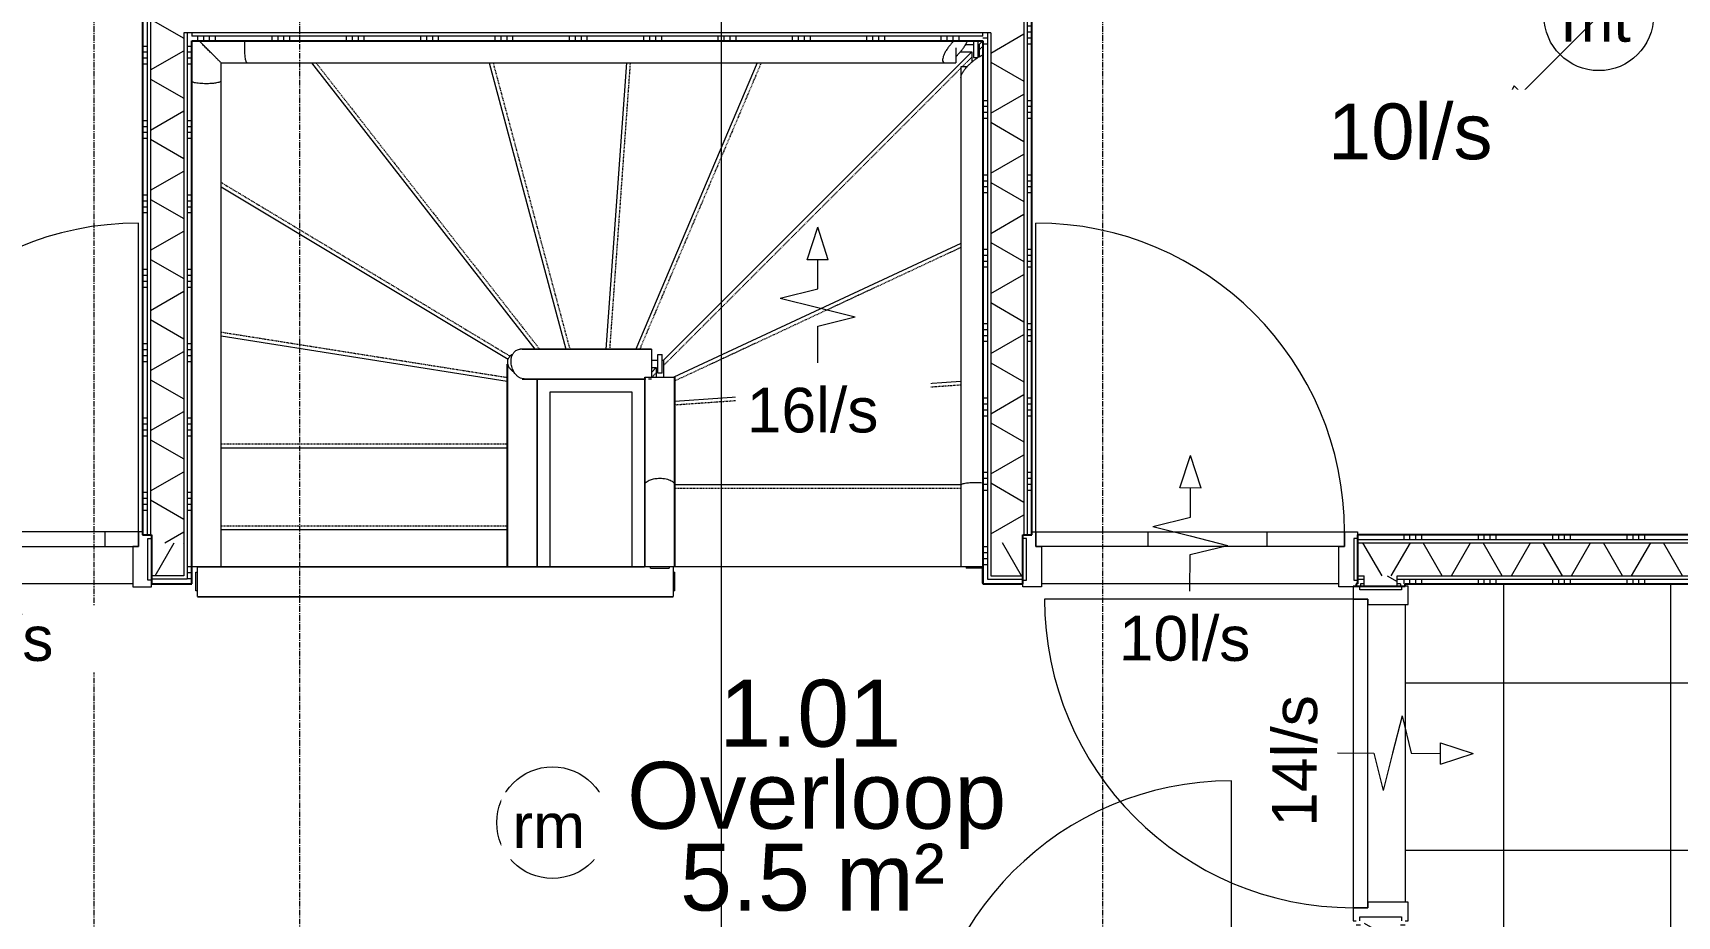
# Model space of a CAD drawing. Header units: millimetres. Extents: x -7971 to 7092, y -1127 to 14057.
# Drawn here: x -1784 to 2639, y 6257 to 8632 of the extents above; entities that cross this region are included whole.
import ezdxf

# ---------------------------------------------------------------- set-up
doc = ezdxf.new("R2010")
doc.units = ezdxf.units.MM
doc.linetypes.add('grid', pattern=[24, 15, -3, 3, -3])
doc.linetypes.add('Overhead', pattern=[3.96875, 2.38125, -1.5875])
for name, color, linetype, lineweight in [('A-ANNO-NOTE', 131, 'Continuous', 9), ('A-AREA-IDEN', 2, 'Continuous', 9), ('A-DOOR', 31, 'Continuous', 9), ('A-FLOR', 192, 'Continuous', 9), ('A-FLOR-HRAL', 11, 'Continuous', 9), ('A-FLOR-PATT', 8, 'Continuous', 9), ('A-WALL', 113, 'Continuous', 9), ('A-WALL-PATT', 111, 'Continuous', 25), ('G-ANNO-SYMB', 111, 'Continuous', 9), ('I-WALL', 2, 'Continuous', 9), ('S-GRID', 1, 'Continuous', 9), ('S-STRS', 31, 'Continuous', 9)]:
    doc.layers.add(name, color=color, linetype=linetype, lineweight=lineweight)
doc.styles.add('Arial_2', font='arial.ttf', dxfattribs={"height": 180})
doc.styles.add('Arial_3', font='arial.ttf', dxfattribs={"height": 120})
doc.styles.add('Arial_4', font='arial.ttf', dxfattribs={"height": 1.2})
doc.styles.add('Arial_5', font='arial.ttf', dxfattribs={"height": 150})
pattern_1 = [(90, (2504.24, 7150.87), (-200, 4e-13), []), (90, (2520.24, 7150.87), (-200, 4e-13), []), (90, (2536.24, 7150.87), (-200, 4e-13), []), (90, (2552.24, 7150.87), (-200, 4e-13), [])]
pattern_2 = [(360, (771.24, 9050.82), (4e-13, 200), []), (360, (771.24, 9034.82), (4e-13, 200), []), (360, (771.24, 9018.82), (4e-13, 200), []), (360, (771.24, 9002.82), (4e-13, 200), [])]
pattern_3 = [(360, (-1488.76, 8196.9), (5e-13, 200), []), (360, (-1488.76, 8180.9), (5e-13, 200), []), (360, (-1488.76, 8164.9), (5e-13, 200), []), (360, (-1488.76, 8148.9), (5e-13, 200), [])]
pattern_4 = [(360, (1775.24, 4633.88), (4e-13, 200), []), (360, (1775.24, 4617.88), (4e-13, 200), []), (360, (1775.24, 4601.88), (4e-13, 200), []), (360, (1775.24, 4585.88), (4e-13, 200), [])]

# ---------------------------------------------------------------- blocks, each defined once
blk = doc.blocks.new('32_EA_binnenkozijn_hardhout_deurzonderbovenlicht - 900x2730-1443314-1ste verdieping')
at = {"layer": 'A-DOOR'}
h = blk.add_hatch(dxfattribs=at)
h.set_pattern_fill('FP_27', color=256, style=0, pattern_type=2)
h.set_pattern_definition([(90, (1929.76, -7216.88), (-320, 2e-14), [])])
h.paths.add_polyline_path([(430, 34), (430, 74), (-400, 74), (-400, 34), (325.5, 34)])
blk.add_line((430, 74), (430, 904), dxfattribs=at)
at = {"layer": 'A-DOOR', "lineweight": 18}
for p, q in [((-400, 74), (-435, 74)), ((-435, 74), (-435, 66)), ((-435, 56), (-425, 56)), ((-425, 56), (-425, -56)), ((430, 74), (-400, 74)), ((-400, 74), (-400, 34)), ((-400, 34), (-400, 74)), ((430, 34), (430, 74)), ((441, 74), (430, 74)), ((430, 74), (430, 34)), ((455, -56), (455, 56)), ((455, 56), (465, 56)), ((-400, 34), (430, 34)), ((-385, 34), (-400, 34)), ((-385, -74), (-385, 34)), ((430, 34), (415, 34)), ((415, 34), (415, -74)), ((-425, -56), (-435, -56)), ((-435, -66), (-435, -74)), ((-435, -74), (-385, -74)), ((415, -74), (465, -74)), ((465, -56), (455, -56)), ((465, -74), (465, -66))]:
    blk.add_line(p, q, dxfattribs=at)
at = {"layer": 'A-DOOR'}
blk.add_arc((430, 74), 830, 90, 180, dxfattribs=at)
blk = doc.blocks.new('32_EA_binnenkozijn_hardhout_deurzonderbovenlicht - 900x2730-V1-1ste verdieping')
at = {"layer": 'A-DOOR'}
h = blk.add_hatch(dxfattribs=at)
h.set_pattern_fill('FP_29', color=256, style=0, pattern_type=2)
h.set_pattern_definition([(270, (1344.24, 7216.88), (320, 2e-14), [])])
h.paths.add_polyline_path([(430, -34), (-400, -34), (-400, -74), (430, -74)])
at = {"layer": 'A-DOOR', "lineweight": 18}
for p, q in [((-435, 72), (-435, 74)), ((-435, 74), (-385, 74)), ((-425, 56), (-435, 56)), ((-425, -56), (-425, 56)), ((-385, 74), (-385, -34)), ((415, -34), (415, 74)), ((415, 74), (465, 74)), ((455, 56), (455, -56)), ((465, 56), (455, 56)), ((465, 74), (465, 66)), ((-400, -34), (430, -34)), ((-400, -74), (-400, -34)), ((-400, -34), (-400, -74)), ((-385, -34), (-400, -34)), ((430, -34), (415, -34)), ((430, -34), (430, -74)), ((430, -74), (430, -34)), ((-435, -56), (-425, -56)), ((-435, -74), (-435, -66)), ((-400, -74), (-435, -74)), ((430, -74), (-400, -74)), ((441, -74), (430, -74)), ((455, -56), (465, -56))]:
    blk.add_line(p, q, dxfattribs=at)
at = {"layer": 'A-DOOR'}
blk.add_line((430, -74), (430, -904), dxfattribs=at)
blk.add_arc((430, -74), 830, 180, 270, dxfattribs=at)
blk = doc.blocks.new('32_EA_binnenkozijn_hardhout_deurzonderbovenlicht - 900x2730-V2-1ste verdieping')
at = {"layer": 'A-DOOR'}
blk.add_line((430, 74), (430, 904), dxfattribs=at)
at = {"layer": 'A-DOOR', "lineweight": 18}
for p, q in [((-400, 74), (-435, 74)), ((-435, 74), (-435, 66)), ((-435, 56), (-425, 56)), ((-425, 56), (-425, -56)), ((430, 74), (-400, 74)), ((-400, 74), (-400, 34)), ((-400, 34), (-400, 74)), ((430, 34), (430, 74)), ((465, 74), (430, 74)), ((430, 74), (430, 34)), ((455, -56), (455, 56)), ((455, 56), (465, 56)), ((465, 66), (465, 74)), ((-400, 34), (430, 34)), ((-385, 34), (-400, 34)), ((-385, -74), (-385, 34)), ((430, 34), (415, 34)), ((415, 34), (415, -74)), ((-425, -56), (-435, -56)), ((-435, -66), (-435, -74)), ((-435, -74), (-385, -74)), ((415, -74), (465, -74)), ((465, -56), (455, -56)), ((465, -74), (465, -66))]:
    blk.add_line(p, q, dxfattribs=at)
at = {"layer": 'A-DOOR'}
blk.add_arc((430, 74), 830, 90, 180, dxfattribs=at)
blk = doc.blocks.new('32_EA_binnenkozijn_hardhout_deurzonderbovenlicht - 900x2730-V3-1ste verdieping')
at = {"layer": 'A-DOOR'}
h = blk.add_hatch(dxfattribs=at)
h.set_pattern_fill('FP_30', color=256, style=0, pattern_type=2)
h.set_pattern_definition([(90, (-1010.24, -5716.88), (-320, 2e-14), [])])
h.paths.add_polyline_path([(430, 34), (430, 74), (-400, 74), (-400, 34), (-32.9, 34)])
blk.add_line((430, 74), (430, 904), dxfattribs=at)
at = {"layer": 'A-DOOR', "lineweight": 18}
for p, q in [((-400, 74), (-435, 74)), ((-435, 74), (-435, 66)), ((-435, 56), (-425, 56)), ((-425, 56), (-425, -56)), ((430, 74), (-400, 74)), ((-400, 74), (-400, 34)), ((-400, 34), (-400, 74)), ((430, 34), (430, 74)), ((465, 74), (430, 74)), ((430, 74), (430, 34)), ((455, -56), (455, 56)), ((455, 56), (465, 56)), ((465, 66), (465, 74)), ((-400, 34), (430, 34)), ((-385, 34), (-400, 34)), ((-385, -74), (-385, 34)), ((430, 34), (415, 34)), ((415, 34), (415, -74)), ((-425, -56), (-435, -56)), ((-435, -74), (-385, -74)), ((415, -74), (465, -74)), ((465, -56), (455, -56)), ((465, -74), (465, -66))]:
    blk.add_line(p, q, dxfattribs=at)
at = {"layer": 'A-DOOR'}
blk.add_arc((430, 74), 830, 90, 180, dxfattribs=at)
blk = doc.blocks.new('Railing - 50 x 12mm-673301-1ste verdieping')
at = {"layer": 'A-FLOR-HRAL'}
for p, q in [((-25, -6), (-25, -2)), ((-25, -6), (25, -6)), ((25, -2), (25, -6))]:
    blk.add_line(p, q, dxfattribs=at)
blk = doc.blocks.new('Railing - 50 x 12mm-673305-1ste verdieping')
at = {"layer": 'A-FLOR-HRAL'}
for p, q in [((-25, -6), (-25, 6)), ((-25, 6), (25, 6)), ((25, 6), (25, -6)), ((-25, -6), (25, -6))]:
    blk.add_line(p, q, dxfattribs=at)
blk = doc.blocks.new('Railing - Railing-654633-1ste verdieping')
at = {"layer": 'A-FLOR-HRAL'}
for p, q in [((-120.2, 7752.3), (-103.4, 7752.3)), ((-120.2, 7752.3), (-103.4, 7752.3)), ((-91.4, 7752.3), (-87.4, 7752.3)), ((-91.4, 7752.3), (-87.4, 7752.3)), ((-87.4, 7752.3), (-87.4, 7706.4)), ((-120.2, 7732.3), (-107.4, 7732.3)), ((-120.2, 7732.3), (-107.4, 7732.3)), ((-107.4, 7732.3), (-107.4, 7706.4))]:
    blk.add_line(p, q, dxfattribs=at)
at = {"rotation": 90}
blk.add_blockref('Railing - 50 x 12mm-673305-1ste verdieping', (-97.4, 7742.3), dxfattribs=at)
blk.add_blockref('Railing - 50 x 12mm-673301-1ste verdieping', (-97.4, 7198.9))
blk = doc.blocks.new('Railing - 50 x 12mm-V7-1ste verdieping')
at = {"layer": 'A-FLOR-HRAL'}
for p in [(-19.4, -6), (25, -2)]:
    blk.add_line(p, (25, -6), dxfattribs=at)
blk = doc.blocks.new('Railing - 50 x 12mm-673310-1ste verdieping')
at = {"layer": 'A-FLOR-HRAL'}
for p, q in [((-19.4, 6), (25, 6)), ((25, 6), (25, -6)), ((-19.4, -6), (25, -6))]:
    blk.add_line(p, q, dxfattribs=at)
blk = doc.blocks.new('Railing - Railing-654637-1ste verdieping')
at = {"layer": 'A-FLOR-HRAL'}
for p, q in [((710.8, 8581.5), (741.8, 8581.5)), ((710.8, 8581.5), (741.8, 8581.5)), ((725.4, 8601.5), (745.8, 8601.5)), ((725.4, 8601.5), (745.8, 8601.5)), ((741.8, 8581.5), (741.8, 8553.8)), ((757.8, 8601.5), (761.8, 8601.5)), ((757.8, 8601.5), (761.8, 8601.5)), ((761.8, 8601.5), (761.8, 8568.3))]:
    blk.add_line(p, q, dxfattribs=at)
at = {"extrusion": (0, 0, -1), "zscale": -1, "rotation": 270}
blk.add_blockref('Railing - 50 x 12mm-673310-1ste verdieping', (-751.8, 8591.5), dxfattribs=at)
at = {"extrusion": (0, 0, -1), "zscale": -1}
blk.add_blockref('Railing - 50 x 12mm-V7-1ste verdieping', (-751.8, 7198.9), dxfattribs=at)
blk = doc.blocks.new('Top Rail Type - Top Rail_Internal_-654649-1ste verdieping')
at = {"layer": 'A-FLOR-HRAL'}
for p, q in [((-507.5, 7747.1), (-507.5, 7196.9)), ((-120.3, 7781.7), (-472.9, 7781.7)), ((-462.2, 7701.7), (-137.9, 7701.7)), ((-427.5, 7196.9), (-427.5, 7701.1)), ((-138, 7706.4), (-138, 7416.9)), ((-137.1, 7701.7), (-135.5, 7701.7)), ((-128, 7701.7), (-120.3, 7701.7)), ((-58, 7416.9), (-58, 7706.4)), ((-138, 7416.9), (-138, 7196.9)), ((-58, 7196.9), (-58, 7416.9))]:
    blk.add_line(p, q, dxfattribs=at)
at = {"layer": 'A-FLOR-HRAL', "flags": 128}
for points in [[(-98, 7196.9), (-106.9, 7196.9), (-115.3, 7196.9), (-122.9, 7196.9), (-129.2, 7196.9), (-134, 7196.9), (-137, 7196.9), (-138, 7196.9)], [(-58, 7196.9), (-59, 7196.9), (-61.9, 7196.9), (-66.7, 7196.9), (-73, 7196.9), (-80.6, 7196.9), (-89.1, 7196.9), (-98, 7196.9)]]:
    blk.add_lwpolyline(points, dxfattribs=at)
at = {"layer": 'A-FLOR-HRAL'}
for points, knots in [([(-493.6, 7767.7), (-495.5, 7766.8), (-500.4, 7763.7), (-504.9, 7758.2), (-507.2, 7752), (-507.5, 7748.8), (-507.5, 7747.1)], [0.4519335, 0.4519335, 0.4519335, 0.4519335, 0.5714286, 0.7857143, 0.8928571, 1, 1, 1, 1]), ([(-507.5, 7747.1), (-507.5, 7744.8), (-506.9, 7740.3), (-503.9, 7733.6), (-499.1, 7727.2), (-493.9, 7722.7), (-490.5, 7720.4), (-489.5, 7719.8)], [0, 0, 0, 0, 0.1428571, 0.2857143, 0.4285714, 0.5714286, 0.6309748, 0.6309748, 0.6309748, 0.6309748]), ([(-497.3, 7741.7), (-497.7, 7744.7), (-498, 7750.6), (-496.9, 7759.2), (-494.4, 7766.8), (-489.8, 7774.3), (-484.1, 7779), (-477.9, 7781.3), (-474.6, 7781.7), (-472.9, 7781.7)], [0, 0, 0, 0, 0.142857, 0.285714, 0.428571, 0.571429, 0.785714, 0.892857, 1, 1, 1, 1]), ([(-462.2, 7701.7), (-464.4, 7701.7), (-468.9, 7702.3), (-475.7, 7705.3), (-482, 7710.1), (-488.5, 7717.6), (-493.2, 7726.2), (-496.1, 7734.9), (-497, 7739.4), (-497.3, 7741.7)], [0, 0, 0, 0, 0.142857, 0.285714, 0.428571, 0.571429, 0.785714, 0.892857, 1, 1, 1, 1]), ([(-120.3, 7781.7), (-120.3, 7781.7), (-120.3, 7781.2), (-120.3, 7779.5), (-120.3, 7777.8), (-120.3, 7775.6), (-120.3, 7772.1), (-120.3, 7766.8), (-120.3, 7759.2), (-120.3, 7750.6), (-120.3, 7744.7), (-120.3, 7741.7)], [0, 0, 0, 0, 0.142857, 0.214286, 0.285714, 0.357143, 0.428571, 0.571429, 0.714286, 0.857143, 1, 1, 1, 1]), ([(-120.3, 7741.7), (-120.3, 7738.6), (-120.3, 7732.7), (-120.3, 7724.2), (-120.3, 7717.8), (-120.3, 7713.3), (-120.3, 7710.3), (-120.3, 7708), (-120.3, 7706.7), (-120.3, 7706.2)], [0, 0, 0, 0, 0.1428571, 0.2857143, 0.4285714, 0.5, 0.5714286, 0.6428571, 0.6923506, 0.6923506, 0.6923506, 0.6923506]), ([(-138, 7706.4), (-138, 7706.4), (-137.3, 7706.4), (-134.3, 7706.4), (-129.5, 7706.4), (-122.1, 7706.4), (-113.4, 7706.4), (-104.7, 7706.4), (-100.2, 7706.4), (-98, 7706.4)], [0, 0, 0, 0, 0.142857, 0.285714, 0.428571, 0.571429, 0.785714, 0.892857, 1, 1, 1, 1]), ([(-98, 7706.4), (-94.9, 7706.4), (-89, 7706.4), (-80.5, 7706.4), (-72.8, 7706.4), (-67.8, 7706.4), (-64.7, 7706.4), (-62.9, 7706.4), (-61.4, 7706.4), (-60.2, 7706.4), (-59.2, 7706.4), (-58.3, 7706.4), (-58, 7706.4), (-58, 7706.4)], [0, 0, 0, 0, 0.142857, 0.285714, 0.428571, 0.571429, 0.625, 0.678571, 0.732143, 0.785714, 0.839286, 0.892857, 1, 1, 1, 1]), ([(-138, 7416.9), (-138, 7418.2), (-137.3, 7420.9), (-134.3, 7424.7), (-129.5, 7428.1), (-122.1, 7431.4), (-111.4, 7434), (-102.5, 7434.7), (-98, 7434.7)], [0, 0, 0, 0, 0.142857, 0.285714, 0.428571, 0.571429, 0.785714, 1, 1, 1, 1]), ([(-98, 7434.7), (-92, 7434.7), (-83, 7433.8), (-72.8, 7430.9), (-67, 7428.3), (-63.4, 7426), (-61.4, 7424.2), (-58.9, 7421.4), (-58, 7418.9), (-58, 7416.9)], [0, 0, 0, 0, 0.285714, 0.428571, 0.571429, 0.678571, 0.732143, 0.785714, 1, 1, 1, 1])]:
    blk.add_open_spline(points, degree=3, knots=knots, dxfattribs=at)
blk = doc.blocks.new('Top Rail Type - Top Rail_Internal_-V8-1ste verdieping')
at = {"layer": 'A-FLOR-HRAL'}
for p, q in [((-508.2, 7196.9), (-508.2, 7741.7)), ((-467.5, 7782.3), (-467.5, 7781.1)), ((-467.5, 7782.3), (-120.3, 7782.3)), ((-120.3, 7782.3), (-120.3, 7780.7)), ((-467.5, 7701.6), (-467.5, 7701.1)), ((-467.5, 7701.1), (-138.6, 7701.1)), ((-426.9, 7196.9), (-426.9, 7701.1)), ((-138.6, 7706.4), (-138.6, 7416.9)), ((-57.4, 7706.4), (-59, 7706.4)), ((-57.4, 7706.4), (-57.4, 7416.9)), ((-138.6, 7416.9), (-138.6, 7196.9)), ((-57.4, 7416.9), (-57.4, 7196.9)), ((-57.4, 7196.9), (-59, 7196.9))]:
    blk.add_line(p, q, dxfattribs=at)
blk = doc.blocks.new('Top Rail Type - Top Rail_Internal_-654664-1ste verdieping')
at = {"layer": 'A-FLOR-HRAL'}
for p, q in [((-1278, 8503.2), (-1278, 8552.1)), ((-1278, 8552.1), (-1208, 8552.1)), ((-1208, 8552.1), (669.7, 8552.1)), ((-1278, 7196.9), (-1278, 8503.2)), ((712.5, 8512.6), (712.5, 7416.9)), ((712.5, 7416.9), (712.5, 7196.9))]:
    blk.add_line(p, q, dxfattribs=at)
at = {"layer": 'A-FLOR-HRAL', "flags": 128}
for points in [[(752.5, 7196.9), (743.6, 7196.9), (735.1, 7196.9), (727.5, 7196.9), (721.2, 7196.9), (716.4, 7196.9), (713.5, 7196.9), (712.5, 7196.9)], [(771.3, 7196.9), (769.8, 7196.9), (761.4, 7196.9), (752.5, 7196.9)]]:
    blk.add_lwpolyline(points, dxfattribs=at)
at = {"layer": 'A-FLOR-HRAL'}
for points, knots in [([(-1318, 8592.1), (-1321, 8595.1), (-1327, 8601), (-1333.2, 8607.3), (-1336.4, 8610.5), (-1336.9, 8611)], [0, 0, 0, 0, 0.1428571, 0.2857143, 0.3127518, 0.3127518, 0.3127518, 0.3127518]), ([(-1278, 8552.1), (-1278, 8552.1), (-1278.7, 8552.8), (-1281.2, 8555.2), (-1284.1, 8558.1), (-1286.7, 8560.7), (-1289.7, 8563.7), (-1293, 8567.1), (-1296.7, 8570.8), (-1301.9, 8576), (-1309, 8583.1), (-1315, 8589), (-1318, 8592.1)], [0, 0, 0, 0, 0.142857, 0.285714, 0.357143, 0.428571, 0.5, 0.571429, 0.642857, 0.714286, 0.857143, 1, 1, 1, 1]), ([(-1214.2, 8592.1), (-1214.2, 8598.1), (-1213.9, 8604.6), (-1213.5, 8610.5), (-1213.4, 8611)], [0, 0, 0, 0, 0.2857143, 0.3127518, 0.3127518, 0.3127518, 0.3127518]), ([(-1208, 8552.1), (-1208.5, 8552.1), (-1209.4, 8552.8), (-1211.1, 8556.7), (-1212.8, 8565.3), (-1213.9, 8578.6), (-1214.2, 8587.6), (-1214.2, 8592.1)], [0, 0, 0, 0, 0.142857, 0.285714, 0.571429, 0.785714, 1, 1, 1, 1]), ([(677.5, 8592.1), (675.3, 8589), (671.4, 8583.1), (666.8, 8574.6), (663.9, 8566.9), (662.4, 8559.5), (663.5, 8554.7), (666.4, 8552.5), (668.5, 8552.1), (669.7, 8552.1)], [0, 0, 0, 0, 0.142857, 0.285714, 0.428571, 0.571429, 0.785714, 0.892857, 1, 1, 1, 1]), ([(693.5, 8610.9), (691.6, 8609.1), (688.9, 8606.2), (685.3, 8602.1), (681.7, 8597.7), (679.1, 8594.4), (677.5, 8592.1)], [0.6872482, 0.6872482, 0.6872482, 0.6872482, 0.7857143, 0.8392857, 0.8928571, 1, 1, 1, 1]), ([(698.4, 8568.5), (699.9, 8569.9), (703.3, 8573.2), (707.7, 8577.8), (711.5, 8582.1), (715.1, 8586.4), (717.7, 8589.8), (719.3, 8592.1)], [0.5989533, 0.5989533, 0.5989533, 0.5989533, 0.6785714, 0.7857143, 0.8392857, 0.8928571, 1, 1, 1, 1]), ([(719.3, 8592.1), (721.5, 8595.1), (725.4, 8601), (728.7, 8607.3), (730.1, 8610.5), (730.3, 8611)], [0, 0, 0, 0, 0.1428571, 0.2857143, 0.3127518, 0.3127518, 0.3127518, 0.3127518]), ([(712.5, 8512.6), (712.5, 8514.2), (713.1, 8517.8), (716.1, 8524.4), (720.9, 8531.8), (726.8, 8539.1), (733, 8545.8), (738.1, 8550.6), (742.5, 8554.4), (746.8, 8558), (750.2, 8560.6), (752.5, 8562.2)], [0, 0, 0, 0, 0.142857, 0.285714, 0.428571, 0.571429, 0.678571, 0.785714, 0.839286, 0.892857, 1, 1, 1, 1]), ([(752.5, 8562.2), (755.5, 8564.4), (761.4, 8568.3), (767.6, 8571.6), (770.8, 8573.1), (771.3, 8573.3)], [0, 0, 0, 0, 0.1428571, 0.2857143, 0.3127518, 0.3127518, 0.3127518, 0.3127518]), ([(-1318, 8495.7), (-1324, 8495.7), (-1336, 8496.2), (-1349.1, 8498.2), (-1354.9, 8500.1), (-1356.5, 8501.2), (-1356.8, 8501.4)], [0, 0, 0, 0, 0.2857143, 0.5714286, 0.7857143, 0.8453712, 0.8453712, 0.8453712, 0.8453712]), ([(-1278, 8503.2), (-1278, 8502.6), (-1278.7, 8501.5), (-1282.7, 8499.4), (-1291.3, 8497.4), (-1304.5, 8496), (-1313.5, 8495.7), (-1318, 8495.7)], [0, 0, 0, 0, 0.142857, 0.285714, 0.571429, 0.785714, 1, 1, 1, 1]), ([(712.5, 7416.9), (712.5, 7417.4), (713.1, 7418.3), (717.1, 7420.2), (725.7, 7422), (739, 7423.2), (748, 7423.4), (752.5, 7423.4)], [0, 0, 0, 0, 0.142857, 0.285714, 0.571429, 0.785714, 1, 1, 1, 1]), ([(752.5, 7423.4), (758.4, 7423.4), (765, 7423.2), (770.8, 7422.7), (771.3, 7422.6)], [0, 0, 0, 0, 0.2857143, 0.3127518, 0.3127518, 0.3127518, 0.3127518])]:
    blk.add_open_spline(points, degree=3, knots=knots, dxfattribs=at)
blk = doc.blocks.new('Top Rail Type - Top Rail_Internal_-V9-1ste verdieping')
at = {"layer": 'A-FLOR-HRAL'}
for p, q in [((698.4, 8592.1), (698.4, 8551.5)), ((-1277.4, 8551.5), (-1208, 8551.5)), ((-1277.4, 8503.2), (-1277.4, 8551.5)), ((-1208, 8551.5), (698.4, 8551.5)), ((729, 8541.3), (711.8, 8541.3)), ((711.8, 8541.3), (711.8, 7416.9)), ((-1277.4, 7196.9), (-1277.4, 8503.2)), ((711.8, 7416.9), (711.8, 7196.9))]:
    blk.add_line(p, q, dxfattribs=at)
blk = doc.blocks.new('Railing - 50 x 12mm-V10-1ste verdieping')
at = {"layer": 'A-FLOR-HRAL'}
for p, q in [((-25, 2), (-25, 6)), ((-25, 6), (25, 6)), ((25, 6), (25, 2))]:
    blk.add_line(p, q, dxfattribs=at)
blk = doc.blocks.new('Railing - Railing-673612-1ste verdieping')
at = {"rotation": 90}
for name, p in [('Railing - 50 x 12mm-V10-1ste verdieping', (-1339.4, 7156.9)), ('Railing - 50 x 12mm-673301-1ste verdieping', (-63.4, 7156.9))]:
    blk.add_blockref(name, p, dxfattribs=at)
blk = doc.blocks.new('Top Rail Type - Top Rail_Internal_-673749-1ste verdieping')
at = {"layer": 'A-FLOR-HRAL'}
for p, q in [((-122.4, 7196.3), (-1341.4, 7196.3)), ((-61.4, 7196.3), (-72.4, 7196.3)), ((-1341.4, 7116.3), (-61.4, 7116.3))]:
    blk.add_line(p, q, dxfattribs=at)
at = {"layer": 'A-FLOR-HRAL', "flags": 128}
for points in [[(-1341.4, 7116.3), (-1341.4, 7117.1), (-1341.4, 7119.7), (-1341.4, 7123.9), (-1341.4, 7129.5), (-1341.4, 7136.3), (-1341.4, 7143.9), (-1341.4, 7152.1), (-1341.4, 7160.4), (-1341.4, 7168.6), (-1341.4, 7176.3), (-1341.4, 7183), (-1341.4, 7188.6), (-1341.4, 7192.8), (-1341.4, 7195.4), (-1341.4, 7196.3)], [(-61.4, 7196.3), (-61.4, 7195.4), (-61.4, 7192.8), (-61.4, 7188.6), (-61.4, 7183), (-61.4, 7176.3), (-61.4, 7168.6), (-61.4, 7160.4), (-61.4, 7152.1), (-61.4, 7143.9), (-61.4, 7136.3), (-61.4, 7129.5), (-61.4, 7123.9), (-61.4, 7119.7), (-61.4, 7117.1), (-61.4, 7116.3)]]:
    blk.add_lwpolyline(points, dxfattribs=at)
blk = doc.blocks.new('Top Rail Type - Top Rail_Internal_-V11-1ste verdieping')
at = {"layer": 'A-FLOR-HRAL'}
for p, q in [((-1341.4, 7196.9), (-1341.4, 7195.4)), ((-1341.4, 7196.9), (-172.8, 7196.9)), ((-61.4, 7196.9), (-61.4, 7195.4)), ((-1341.4, 7115.7), (-61.4, 7115.7))]:
    blk.add_line(p, q, dxfattribs=at)
blk = doc.blocks.new('00_EA_SYM_ROOKMELDER - 00_EA_sym_rookmelder-2541788-1ste verdieping')
at = {"layer": 'A-ANNO-NOTE'}
blk.add_circle((0, 0), 1.5, dxfattribs=at)
at = {"layer": 'A-ANNO-NOTE', "insert": (-1.078, 0.516), "char_height": 1.2, "width": 2.48523, "attachment_point": 1, "style": 'Arial_4', "bg_fill": 3, "box_fill_scale": 1.25, "bg_fill_color": 256, "bg_fill_true_color": 13158600, "bg_fill_transparency": 0}
blk.add_mtext('rm', dxfattribs=at)
blk = doc.blocks.new('61_EA_VENT_TOEVOER - LICHTPUNT-1509928-1ste verdieping')
at = {"layer": 'A-ANNO-NOTE'}
for p, q in [((-2.078, -2.078), (0, 0)), ((-2.278, -1.877), (-2.697, -2.698)), ((-2.278, -1.877), (-1.876, -2.28)), ((-1.876, -2.28), (-2.697, -2.698))]:
    blk.add_line(p, q, dxfattribs=at)
blk.add_circle((0, 0), 1.472, dxfattribs=at)
at = {"layer": 'A-ANNO-NOTE', "insert": (-1.003, 0.505), "char_height": 1.2, "width": 2.40506, "attachment_point": 1, "style": 'Arial_4'}
blk.add_mtext('mt', dxfattribs=at)
blk = doc.blocks.new('61_EA_VENT_DEURDOORVOER1 - WCD 2-1511445-1ste verdieping')
at = {"layer": 'A-ANNO-NOTE'}
for p, q in [((0, 1.308), (0, 0.324)), ((0, 0.324), (-1.007, 0.073)), ((0, -0.178), (-1.007, 0.073)), ((1.007, -0.429), (0, -0.178)), ((1.007, -0.429), (0, -0.68)), ((0, -0.68), (0, -1.467)), ((-0.285, -1.467), (0, -2.343)), ((-0.285, -1.467), (0.285, -1.467)), ((0.285, -1.467), (0, -2.343))]:
    blk.add_line(p, q, dxfattribs=at)

msp = doc.modelspace()

# ---------------------------------------------------------------- hatches: boundary and pattern name
at = {"layer": 'A-FLOR-PATT'}
h = msp.add_hatch(dxfattribs=at)
h.set_pattern_fill('FP_66', color=256, style=0, pattern_type=2)
h.set_pattern_definition([(270, (3072.24, 4633.88), (450, 3e-14), []), (0, (3072.24, 4633.88), (0, 450), [])])
h.paths.add_polyline_path([(2302.2, 2116.9), (3502.2, 2116.9), (3502.2, 2226.9), (2627.2, 2226.9), (2553.2, 2233), (2481.1, 2251.3), (2413.1, 2281.1), (2350.8, 2321.8), (2302.2, 2366.5), (2302.2, 2226.9)])
h.paths.add_polyline_path([(2124.7, 2709.7), (2178.8, 2709.7), (2178.8, 2714), (2191, 2787.3), (2215.1, 2857.6), (2250.5, 2923), (2296.2, 2981.7), (2350.8, 3032), (2413.1, 3072.6), (2481.1, 3102.5), (2557.8, 3121.1), (2627.2, 3126.9), (3527.2, 3126.9), (3601.3, 3120.7), (3676.7, 3101), (3741.4, 3072.6), (3803.6, 3032), (3858.3, 2981.7), (3904, 2923), (3939.3, 2857.6), (3964.6, 2780.4), (3975.7, 2709.7), (4237.2, 2709.7), (4237.2, 4119.9), (4234.6, 4119.4), (4234.6, 4116.9), (4219, 4116.9), (4219, 4119.4), (4214.3, 4119.4), (4214.3, 4659.4), (4237.2, 4659.4), (4237.2, 7150.9), (3827.2, 7150.9), (3827.2, 7117.9), (3811.3, 7117.9), (3812.2, 7083.1), (3818.7, 7082.2), (3819.5, 7083.1), (3876.2, 7082.3), (3876.2, 7035.1), (3819.5, 7035.9), (3818.7, 7035.1), (3728.6, 7035.1), (3728.7, 6805.7), (3841.1, 6805.7), (3844.1, 6802.7), (3844.1, 6555), (3841.1, 6552), (3593.4, 6552), (3590.4, 6555), (3590.4, 6802.7), (3593.4, 6805.7), (3705.8, 6805.7), (3705.7, 7035.1), (3615.7, 7035.9), (3615, 7035.7), (3568.2, 7035.1), (3568.2, 7035.3), (3558.3, 7036.6), (3558.8, 7082.9), (3615, 7082.1), (3615.7, 7083.1), (3622.2, 7083.1), (3622.2, 7117.9), (3607.2, 7117.9), (3607.2, 7150.9), (3237.2, 7150.9), (3237.2, 5716.9), (3137.2, 5716.9), (3137.2, 7150.9), (1907.2, 7150.9), (1907.2, 7144.9), (1915.2, 7144.9), (1915.2, 7094.9), (1907.2, 7094.9), (1907.2, 6294.9), (1915.2, 6294.9), (1915.2, 6244.9), (1907.2, 6244.9), (1907.2, 5116.9), (1976, 5116.9), (1976, 5191), (2388.4, 5190.2), (2388.4, 5116.9), (2427.2, 5116.9), (2427.2, 3596.9), (2388.4, 3596.9), (2387.6, 3522.8), (1976, 3522.8), (1976, 3596.9), (1907.2, 3596.9), (1907.2, 2709.7), (2123.2, 2709.7)])
h.paths.add_polyline_path([(2364.5, 3546.9), (2364.5, 3596.9), (1999.9, 3596.9), (1999.9, 3546.9), (2124.7, 3546.9)])
h.paths.add_polyline_path([(2364.5, 5116.9), (2364.5, 5166.8), (1999.9, 5166.8), (1999.9, 5116.9), (2339.8, 5116.9)])
h.paths.add_polyline_path([(3677.9, 7092.2), (3677.9, 7096.9), (3701.6, 7096.9), (3701.6, 7127.1), (3682.2, 7127.6), (3682.2, 7150.9), (3677.2, 7150.9), (3677.2, 7117.9), (3661.3, 7117.9), (3662.2, 7092.2), (3677.2, 7092.2)])
h.paths.add_polyline_path([(3770.6, 7096.9), (3772.2, 7096.9), (3773.2, 7117.9), (3757.2, 7117.9), (3757.2, 7150.9), (3752.2, 7150.9), (3751.8, 7127.1), (3732.9, 7127.1), (3732.9, 7096.9), (3751.8, 7097.5), (3748, 7109.1), (3749, 7112.9), (3752.2, 7115.8), (3755.5, 7116.6), (3759.3, 7115.6), (3762, 7112.9), (3768.7, 7096.9), (3770.2, 7096.9)])
at = {"layer": 'A-WALL-PATT', "lineweight": 9}
h = msp.add_hatch(dxfattribs=at)
h.set_pattern_fill('FP_11', color=256, angle=90, style=0, pattern_type=2)
h.set_pattern_definition(pattern_2)
h.paths.add_polyline_path([(771.2, 7163.4), (783.7, 7163.4), (783.7, 8632.4), (771.2, 8632.4), (771.2, 7199.4)])
h.paths.add_polyline_path([(771.2, 8721.4), (783.7, 8721.4), (783.7, 10226), (771.2, 10226), (771.2, 8730.4)])
h = msp.add_hatch(dxfattribs=at)
h.set_pattern_fill('FP_12', color=256, angle=60, style=0, pattern_type=2)
h.set_pattern_definition([(330, (771.24, 9050.82), (70, 121.244), []), (30, (771.24, 9050.82), (-70, 121.244), [])])
h.paths.add_polyline_path([(879.2, 7261.4), (879.2, 7282.9), (881.7, 7282.9), (881.7, 10226), (792.7, 10226), (792.7, 7261.4), (833.9, 7261.4)])
h = msp.add_hatch(dxfattribs=at)
h.set_pattern_fill('FP_11', color=256, angle=90, style=0, pattern_type=2)
h.set_pattern_definition(pattern_2)
h.paths.add_polyline_path([(890.7, 7282.9), (903.2, 7282.9), (903.2, 10226), (890.7, 10226), (890.7, 7342.9)])
h = msp.add_hatch(dxfattribs=at)
h.set_pattern_fill('FP_19', color=256, angle=90, style=0, pattern_type=2)
h.set_pattern_definition(pattern_3)
h.paths.add_polyline_path([(-1488.8, 7282.9), (-1476.3, 7282.9), (-1476.3, 9110.9), (-1488.8, 9110.9), (-1488.8, 7342.9)])
h = msp.add_hatch(dxfattribs=at)
h.set_pattern_fill('FP_20', color=256, angle=60, style=0, pattern_type=2)
h.set_pattern_definition([(330, (-1488.76, 8196.9), (70, 121.244), []), (30, (-1488.76, 8196.9), (-70, 121.244), [])])
h.paths.add_polyline_path([(-1378.3, 7261.4), (-1378.3, 9110.9), (-1467.3, 9110.9), (-1467.3, 7282.9), (-1464.8, 7282.9), (-1464.8, 7261.4), (-1460.8, 7261.4)])
h = msp.add_hatch(dxfattribs=at)
h.set_pattern_fill('FP_19', color=256, angle=90, style=0, pattern_type=2)
h.set_pattern_definition(pattern_3)
h.paths.add_polyline_path([(-1369.3, 7163.4), (-1356.8, 7163.4), (-1356.8, 8632.4), (-1369.3, 8632.4), (-1369.3, 7172.4)])
h.paths.add_polyline_path([(-1356.8, 8721.4), (-1356.8, 9110.9), (-1369.3, 9110.9), (-1369.3, 8721.4)])
h = msp.add_hatch(dxfattribs=at)
h.set_pattern_fill('FP_21', color=256, angle=-270, style=0, pattern_type=2)
h.set_pattern_definition([(270, (-292.76, 8742.88), (200, -3e-13), []), (270, (-308.76, 8742.88), (200, -3e-13), []), (270, (-324.76, 8742.88), (200, -3e-13), []), (270, (-340.76, 8742.88), (200, -3e-13), [])])
h.paths.add_polyline_path([(771.2, 8610.9), (771.2, 8623.4), (-1356.8, 8623.4), (-1356.8, 8610.9), (762.2, 8610.9)])
h = msp.add_hatch(dxfattribs=at)
h.set_pattern_fill('FP_18', color=256, angle=-300, style=0, pattern_type=2)
h.set_pattern_definition([(240, (-1876.76, 7282.87), (121.244, -70), []), (300, (-1876.76, 7282.87), (121.244, 70), [])])
h.paths.add_polyline_path([(-1378.3, 7172.4), (-1378.3, 7261.4), (-1464.8, 7261.4), (-1464.8, 7172.4), (-1389.1, 7172.4)])
h.paths.add_polyline_path([(-2409.3, 7172.4), (-2364.8, 7172.4), (-2364.8, 7261.4), (-2418.3, 7261.4), (-2418.3, 7172.4)])
h = msp.add_hatch(dxfattribs=at)
h.set_pattern_fill('FP_10', color=256, angle=60, style=0, pattern_type=2)
h.set_pattern_definition([(60, (2504.24, 7150.87), (-121.244, 70), []), (120, (2504.24, 7150.87), (-121.244, -70), [])])
h.paths.add_polyline_path([(4419.3, 7172.4), (4493.7, 7172.4), (4493.7, 7261.4), (1779.2, 7261.4), (1779.2, 7172.4), (4258.7, 7172.4)])
h.paths.add_polyline_path([(879.2, 7172.4), (879.2, 7261.4), (792.7, 7261.4), (792.7, 7172.4), (833.9, 7172.4)])
h = msp.add_hatch(dxfattribs=at)
h.set_pattern_fill('FP_9', color=256, angle=90, style=0, pattern_type=2)
h.set_pattern_definition(pattern_1)
h.paths.add_polyline_path([(4237.2, 7270.4), (4237.2, 7282.9), (1779.2, 7282.9), (1779.2, 7270.4), (3845.7, 7270.4)])
h = msp.add_hatch(dxfattribs=at)
h.set_pattern_fill('FP_24', color=256, angle=60, style=0, pattern_type=2)
h.set_pattern_definition([(330, (1775.24, 4633.88), (70, 121.2436), []), (30, (1775.24, 4633.88), (-70, 121.2436), [])])
h.paths.add_polyline_path([(1885.7, 2709.7), (1885.7, 6244.9), (1796.7, 6244.9), (1796.7, 2709.7)])
h.paths.add_polyline_path([(1885.7, 7144.9), (1885.7, 7172.4), (1796.7, 7172.4), (1796.7, 7144.9), (1837.8, 7144.9)])
h = msp.add_hatch(dxfattribs=at)
h.set_pattern_fill('FP_9', color=256, angle=90, style=0, pattern_type=2)
h.set_pattern_definition(pattern_1)
h.paths.add_polyline_path([(4237.2, 7150.9), (4237.2, 7163.4), (3237.2, 7163.4), (3237.2, 7150.9), (3845.7, 7150.9)])
h.paths.add_polyline_path([(3137.2, 7150.9), (3137.2, 7163.4), (1885.7, 7163.4), (1885.7, 7150.9), (2698.3, 7150.9)])
h.paths.add_polyline_path([(1796.7, 7150.9), (1796.7, 7163.4), (1779.2, 7163.4), (1779.2, 7150.9), (1787.7, 7150.9)])
h.paths.add_polyline_path([(879.2, 7150.9), (879.2, 7163.4), (771.2, 7163.4), (771.2, 7150.9), (833.9, 7150.9)])
h = msp.add_hatch(dxfattribs=at)
h.set_pattern_fill('FP_23', color=256, angle=90, style=0, pattern_type=2)
h.set_pattern_definition(pattern_4)
h.paths.add_polyline_path([(1787.7, 2709.7), (1787.7, 4305.7), (1775.2, 4305.7), (1775.2, 2709.7)])
h.paths.add_polyline_path([(1775.2, 4403.7), (1787.7, 4403.7), (1787.7, 4706.4), (1775.2, 4706.4), (1775.2, 4412.7)])
h.paths.add_polyline_path([(1775.2, 4795.4), (1787.7, 4795.4), (1787.7, 5672.4), (1775.2, 5672.4), (1775.2, 4804.4)])
h.paths.add_polyline_path([(1775.2, 5761.4), (1787.7, 5761.4), (1787.7, 6244.9), (1775.2, 6244.9), (1775.2, 5764.3)])
h.paths.add_polyline_path([(1787.7, 7144.9), (1787.7, 7150.9), (1775.2, 7150.9), (1775.2, 7144.9)])
h = msp.add_hatch(dxfattribs=at)
h.set_pattern_fill('FP_23', color=256, angle=90, style=0, pattern_type=2)
h.set_pattern_definition(pattern_4)
h.paths.add_polyline_path([(1907.2, 2709.7), (1907.2, 6244.9), (1894.7, 6244.9), (1894.7, 2709.7)])
h.paths.add_polyline_path([(1907.2, 7144.9), (1907.2, 7150.9), (1894.7, 7150.9), (1894.7, 7144.9)])

# ---------------------------------------------------------------- linework, layer by layer
at = {"layer": 'A-FLOR'}
for p, q in [((-1341.4, 7196.9), (-1356.8, 7196.9)), ((770.2, 7152.7), (770.2, 7192.9))]:
    msp.add_line(p, q, dxfattribs=at)
at = {"layer": 'A-WALL'}
for p, q in [((881.7, 10226), (881.7, 7282.9)), ((890.7, 10226), (890.7, 7282.9)), ((-1476.3, 9110.9), (-1476.3, 7282.9)), ((-1467.3, 9110.9), (-1467.3, 7282.9)), ((-1378.3, 8632.4), (-1378.3, 7172.4)), ((792.7, 8632.4), (-1378.3, 8632.4)), ((-1369.3, 8632.4), (-1369.3, 7163.4)), ((-1356.8, 8632.4), (-1356.8, 8623.4)), ((771.2, 8623.4), (771.2, 8632.4)), ((783.7, 8632.4), (783.7, 7163.4)), ((792.7, 8632.4), (792.7, 7172.4)), ((771.2, 8623.4), (-1356.8, 8623.4)), ((1779.2, 7270.4), (4237.2, 7270.4)), ((1779.2, 7261.4), (4493.7, 7261.4)), ((-1378.3, 7172.4), (-1464.8, 7172.4)), ((792.7, 7172.4), (879.2, 7172.4)), ((1779.2, 7172.4), (1796.7, 7172.4)), ((1796.7, 7144.9), (1796.7, 7172.4)), ((1885.7, 7172.4), (4493.7, 7172.4)), ((1885.7, 7144.9), (1885.7, 7172.4)), ((-1369.3, 7163.4), (-1464.8, 7163.4)), ((783.7, 7163.4), (879.2, 7163.4)), ((1779.2, 7163.4), (1796.7, 7163.4)), ((1796.7, 7150.9), (1787.7, 7150.9)), ((1787.7, 7150.9), (1787.7, 7144.9)), ((1885.7, 7163.4), (3137.2, 7163.4)), ((1894.7, 7150.9), (1885.7, 7150.9)), ((1894.7, 7150.9), (1894.7, 7144.9))]:
    msp.add_line(p, q, dxfattribs=at)
at = {"layer": 'G-ANNO-SYMB'}
msp.add_line((67.2, 13257.3), (67.2, -327.1), dxfattribs=at)
at = {"layer": 'I-WALL', "lineweight": 25}
for p, q in [((903.2, 7282.9), (903.2, 10226)), ((-1488.8, 9110.9), (-1488.8, 7282.9)), ((-1356.8, 7150.9), (-1356.8, 8610.9)), ((-1356.8, 8610.9), (771.2, 8610.9)), ((771.2, 8610.9), (771.2, 7150.9)), ((-1488.8, 7282.9), (-1464.8, 7282.9)), ((-1464.8, 7282.9), (-1464.8, 7150.9)), ((879.2, 7150.9), (879.2, 7282.9)), ((879.2, 7282.9), (903.2, 7282.9)), ((4237.2, 7282.9), (1779.2, 7282.9)), ((1779.2, 7282.9), (1779.2, 7150.9)), ((-1464.8, 7150.9), (-1356.8, 7150.9)), ((771.2, 7150.9), (879.2, 7150.9)), ((1779.2, 7150.9), (1775.2, 7150.9)), ((1775.2, 7150.9), (1775.2, 7144.9)), ((1775.2, 7144.9), (1907.2, 7144.9)), ((1907.2, 7150.9), (3137.2, 7150.9)), ((1907.2, 7144.9), (1907.2, 7150.9))]:
    msp.add_line(p, q, dxfattribs=at)
at = {"layer": 'I-WALL'}
for p, q in [((-1514.8, 7150.9), (-2314.8, 7150.9)), ((1729.2, 7150.9), (929.2, 7150.9)), ((1907.2, 7094.9), (1907.2, 6294.9))]:
    msp.add_line(p, q, dxfattribs=at)
at = {"layer": 'S-GRID', "linetype": 'grid'}
for p, q in [((-1066.3, -988.7), (-1066.3, 13256.3)), ((1093.7, -988.7), (1093.7, 13256.3)), ((-1619.3, -988.7), (-1619.3, 11986.3))]:
    msp.add_line(p, q, dxfattribs=at)
at = {"layer": 'S-STRS'}
for p, q in [((741.8, 8581.5), (-87.4, 7752.3)), ((771.2, 8610.9), (762.2, 8601.8)), ((-1034.8, 8551.5), (-433.9, 7782.3)), ((-556.4, 8551.5), (-350.3, 7782.3)), ((-187.5, 8551.5), (-242.8, 7782.3)), ((164.2, 8551.5), (-162.3, 7782.3)), ((-1277.4, 8218.4), (-505.9, 7754.8)), ((711.8, 8066.1), (-59.5, 7706.4)), ((-1277.4, 7817.6), (-508.2, 7695.8)), ((-107.4, 7732.3), (-120.3, 7719.4)), ((-392.8, 7666.9), (-172.8, 7666.9)), ((-392.8, 7196.9), (-392.8, 7666.9)), ((-172.8, 7666.9), (-172.8, 7196.9)), ((711.8, 7695.2), (-57.4, 7641.4)), ((-1277.4, 7516.9), (-508.2, 7516.9)), ((711.8, 7416.9), (-57.4, 7416.9)), ((-1277.4, 7296.9), (-508.2, 7296.9)), ((-172.8, 7196.9), (-138.6, 7196.9)), ((711.8, 7196.9), (-57.4, 7196.9))]:
    msp.add_line(p, q, dxfattribs=at)
at = {"layer": 'S-STRS', "linetype": 'Overhead'}
for p, q in [((771.2, 8596.7), (762.2, 8587.7)), ((-1022.1, 8551.5), (-421.2, 7782.3)), ((-546, 8551.5), (-339.9, 7782.3)), ((-177.4, 8551.5), (-232.7, 7782.3)), ((175, 8551.5), (-151.5, 7782.3)), ((711.8, 8537.3), (-87.4, 7738.1)), ((741.8, 8567.3), (715.8, 8541.3)), ((-1277.4, 8230), (-500.2, 7763)), ((711.8, 8055), (-57.4, 7696.3)), ((-1277.4, 7827.8), (-508.2, 7705.9)), ((-107.4, 7718.1), (-119.1, 7706.4)), ((711.8, 7685.2), (-57.4, 7631.4)), ((-1277.4, 7526.9), (-508.2, 7526.9)), ((711.8, 7406.9), (-57.4, 7406.9)), ((-1277.4, 7306.9), (-508.2, 7306.9))]:
    msp.add_line(p, q, dxfattribs=at)

# ---------------------------------------------------------------- block references
at = {"layer": 'A-ANNO-NOTE', "xscale": 100, "yscale": 100, "zscale": 100}
for name, p in [('61_EA_VENT_TOEVOER - LICHTPUNT-1509928-1ste verdieping', (2428.2, 8678)), ('00_EA_SYM_ROOKMELDER - 00_EA_sym_rookmelder-2541788-1ste verdieping', (-386.3, 6508.6))]:
    msp.add_blockref(name, p, dxfattribs=at)
for p, rotation in [((327.2, 7875.7), 180), ((1329.2, 7261.9), 179.730512216981), ((1855.8, 6695.4), 89.7305122169815)]:
    msp.add_blockref('61_EA_VENT_DEURDOORVOER1 - WCD 2-1511445-1ste verdieping', p, dxfattribs=dict(at, rotation=rotation))
at = {"layer": 'A-DOOR'}
for name, p in [('32_EA_binnenkozijn_hardhout_deurzonderbovenlicht - 900x2730-1443314-1ste verdieping', (-1929.8, 7216.9)), ('32_EA_binnenkozijn_hardhout_deurzonderbovenlicht - 900x2730-V3-1ste verdieping', (1010.2, 5716.9))]:
    msp.add_blockref(name, p, dxfattribs=at)
for name, p, rotation in [('32_EA_binnenkozijn_hardhout_deurzonderbovenlicht - 900x2730-V1-1ste verdieping', (1344.2, 7216.9), 180), ('32_EA_binnenkozijn_hardhout_deurzonderbovenlicht - 900x2730-V2-1ste verdieping', (1841.2, 6679.9), 89.99999999999991)]:
    msp.add_blockref(name, p, dxfattribs=dict(at, rotation=rotation))
at = {"layer": 'A-FLOR-HRAL'}
for name in ['Top Rail Type - Top Rail_Internal_-654664-1ste verdieping', 'Top Rail Type - Top Rail_Internal_-V9-1ste verdieping', 'Railing - Railing-654637-1ste verdieping', 'Top Rail Type - Top Rail_Internal_-V8-1ste verdieping', 'Top Rail Type - Top Rail_Internal_-654649-1ste verdieping', 'Railing - Railing-654633-1ste verdieping', 'Railing - Railing-673612-1ste verdieping', 'Top Rail Type - Top Rail_Internal_-V11-1ste verdieping', 'Top Rail Type - Top Rail_Internal_-673749-1ste verdieping']:
    msp.add_blockref(name, (0, 0), dxfattribs=at)

# ---------------------------------------------------------------- texts
at = {"layer": 'A-AREA-IDEN', "char_height": 180, "attachment_point": 1, "style": 'Arial_2'}
for s, insert, width in [('1.01', (62.2, 6892.8), 585.232), ('Overloop', (-185.8, 6672.2), 1186.497), ('5.5 m²', (-43.3, 6452.2), 841.772)]:
    msp.add_mtext(s, dxfattribs=dict(at, insert=insert, width=width))

# ---------------------------------------------------------------- next in the draw order: texts
at = {"layer": 'A-ANNO-NOTE', "attachment_point": 1, "bg_fill": 3, "box_fill_scale": 1.25, "bg_fill_color": 256, "bg_fill_true_color": 13158600, "bg_fill_transparency": 0}
for s, insert, char_height, width, style in [('10l/s', (1699.7, 8442.5), 150, 545.147, 'Arial_5'), ('16l/s', (136.4, 7677.9), 120, 464.979, 'Arial_3')]:
    msp.add_mtext(s, dxfattribs=dict(at, insert=insert, char_height=char_height, width=width, style=style))
at = {"layer": 'A-ANNO-NOTE', "char_height": 120, "width": 464.979, "attachment_point": 1, "style": 'Arial_3', "bg_fill": 3, "box_fill_scale": 1.25, "bg_fill_color": 256, "bg_fill_true_color": 13158600, "bg_fill_transparency": 0}
for s, insert, rotation in [('10l/s', (-2082.5, 7065), 359.7305), ('14l/s', (1549, 6497.7), 89.7305)]:
    msp.add_mtext(s, dxfattribs=dict(at, insert=insert, rotation=rotation))

# ---------------------------------------------------------------- next in the draw order: texts
at = {"layer": 'A-ANNO-NOTE', "insert": (1137.5, 7065), "char_height": 120, "width": 464.979, "attachment_point": 1, "rotation": 359.7305, "style": 'Arial_3', "bg_fill": 3, "box_fill_scale": 1.25, "bg_fill_color": 256, "bg_fill_true_color": 13158600, "bg_fill_transparency": 0}
msp.add_mtext('10l/s', dxfattribs=at)

doc.saveas('drawing.dxf')
